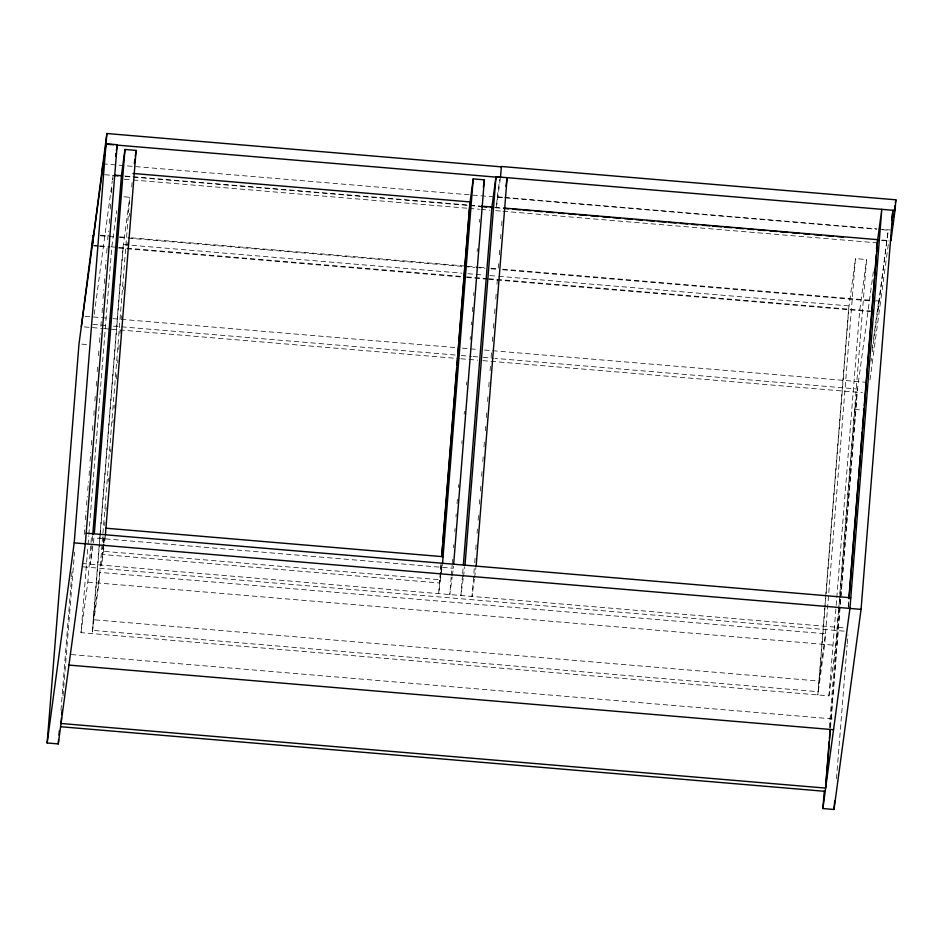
<?xml version="1.0" encoding="UTF-8"?>
<svg xmlns="http://www.w3.org/2000/svg" width="943" height="943" viewBox="0 0 943 943"><rect width="100%" height="100%" fill="white"/><g stroke="black" fill="none" stroke-linecap="round" stroke-linejoin="round"><path stroke-width="0.71" stroke-dasharray="4.71 3.54" d="M60.965 710.173L71.503 578.118M71.621 576.656L72.092 570.786M63.051 695.91L74.532 552.115M84.21 534.469L84.917 525.675M85.389 519.805L86.084 511.012M86.556 505.153L87.251 496.36M87.723 490.49L88.43 481.696M89.102 475.531L89.597 467.044M90.068 461.174L90.764 452.381M91.353 445.049L91.931 437.729M92.52 430.397L93.109 423.065M93.899 415.439L94.276 408.402M94.866 401.081L95.443 393.75M96.233 386.111L96.61 379.086M97.2 371.766L97.789 364.434M98.485 355.641L99.074 348.309M99.545 342.439L100.241 333.645M100.83 326.325L101.408 318.993M102.08 312.828L102.587 304.33M103.046 298.471L103.754 289.678M104.425 283.513L104.921 275.014M105.392 269.156L106.087 260.362M106.677 253.03L107.266 245.699M107.726 239.84L108.433 231.035M109.223 223.408L109.6 216.383M110.19 209.051L110.767 201.719M111.474 192.926L111.946 187.068M112.736 179.429L113.077 175.033L112.476 179.524M838.586 610.133L835.781 645.342L828.944 695.875L81.015 632.659L87.923 546.115M88.041 544.653L88.736 535.848M88.854 534.375L111.804 246.877L116.684 210.772M81.015 632.659L87.852 582.126L91.471 536.65M92.638 536.343L90.422 564.185L93.97 537.911L453.335 568.287L453.571 565.352M99.864 536.791L92.131 633.602L98.968 583.069L129.757 197.276L122.802 196.686M99.982 535.318L122.932 247.809L129.757 197.276M100.3 533.549L92.579 630.36L818.265 691.702L825.985 594.88M100.418 532.088L123.368 244.579L462.023 273.199M103.211 544.241L101.538 565.128L104.308 544.689M103.294 543.144L103.883 535.813M104.697 525.546L104.956 522.269M105.875 510.894L106.135 507.629M108.209 481.578L108.469 478.337M110.567 451.98L110.802 449.057M112.912 422.688L113.148 419.765M114.056 408.284L114.315 405.125M116.402 378.968L116.755 374.571M117.686 362.843L117.922 359.908M118.747 349.476L119.101 345.079M120.02 333.527L120.268 330.439M121.199 318.864L121.447 315.799M123.545 289.442L123.781 286.507M127.046 245.581L127.281 242.575M129.38 216.253L129.627 213.295M131.725 186.938L132.079 182.541M104.001 536.602L102.822 551.254L439.957 579.745L441.124 565.105M105.333 535.919L104.496 543.227M441.029 563.938L438.672 593.619L442.456 564.409M451.19 576.975L449.787 594.561L452.157 577.045M451.308 575.501L452.133 565.246M452.239 563.773L452.593 559.376M453.536 547.659L453.76 544.724M454.821 531.534L455.056 528.599M455.988 516.87L456.223 513.935M457.037 503.68L457.39 499.283M458.333 487.555L458.557 484.619M461.834 443.575L462.07 440.652M464.18 414.26L464.416 411.325M466.514 384.944L466.75 382.009M470.144 339.504L470.38 336.568M471.311 324.852L471.547 321.917M472.372 311.65L472.714 307.253M473.657 295.524L473.893 292.601M477.158 251.557L477.394 248.622M479.504 222.242L479.739 219.306M462.541 574.982L460.915 595.505L463.249 578.177M462.659 573.509L463.131 567.651M474.258 568.594L472.03 596.436L474.376 579.108M474.718 562.723L475.072 558.327M475.779 549.533L476.239 543.675M477.064 533.408L477.417 529.011M478.113 520.218L478.584 514.348M479.398 504.092L479.751 499.696M480.459 490.902L480.918 485.032M481.625 476.239L482.097 470.38M482.792 461.587L483.264 455.717M483.959 446.923L484.431 441.065M485.256 430.798L485.598 426.401M486.305 417.608L486.777 411.749M487.59 401.482L488.061 395.624M488.757 386.83L489.228 380.96M490.054 370.705L490.395 366.308M491.103 357.503L491.574 351.645M492.387 341.39L492.741 336.993M493.437 328.188L493.908 322.329M494.615 313.536L495.075 307.666M495.782 298.872L496.254 293.014M496.949 284.22L497.421 278.35M498.234 268.095L498.588 263.698M499.295 254.905L499.755 249.035M500.58 238.779L500.933 234.383M501.629 225.589L502.1 219.719M824.736 608.388L817.829 694.932L824.654 644.399L855.442 258.606L866.57 259.549L838.704 608.659M824.854 606.915L825.549 598.121M825.667 596.648L848.617 309.151L855.442 258.606M826.103 593.418L849.054 305.909L498.67 276.299M828.944 695.875L836.677 599.053M836.795 597.591L859.733 310.082L866.57 259.549M829.321 727.843L854.735 409.451L873.359 271.69M830.359 726.782L840.555 599.135M840.673 597.662L857.057 392.253M830.453 727.949L857.505 389.023L495.004 358.375M848.24 606.42L848.712 600.561M848.335 607.587L848.676 603.19M836.465 778.67L847.12 645.153M847.238 643.68L847.946 634.887M882.353 229.727L888.223 230.222L872.263 352.623M877.803 311.614L888.223 230.222M94.241 314.384L112.276 180.973M103.777 544.264L102.386 554.484L439.521 582.974L440.9 572.755M103.966 542.803L104.756 536.968M441.1 571.293L442.078 563.997M497.232 197.181L499.625 179.465M500.332 178.557L496.383 207.814L497.279 196.792L503.149 197.287M452.357 575.584L453.335 568.287M463.449 576.727L464.816 566.625M474.565 577.67L475.932 567.568M872.334 347.755L872.723 344.867M873.501 339.091L878.581 301.56L872.711 301.065M871.096 361.287L871.485 358.399M869.976 379.946L888.801 240.724M504.611 197.417L877.084 228.89M878.558 229.019L890.286 230.009M102.752 163.834L876.483 229.232M124.818 176.035L479.975 206.046M494.651 207.283L502.301 207.931M882.106 240.029L889.438 240.654M104.838 174.726L113.655 175.469M125.372 176.459L468.518 205.468M469.979 205.586L480.246 206.458M495.37 207.731L502.713 208.356M881.505 240.371L887.375 240.866M124.382 179.264L131.725 179.889M133.187 180.007L467.799 208.285M469.272 208.415L479.539 209.275M481.013 209.405L489.818 210.148M495.688 210.643L501.558 211.138M503.02 211.267L875.788 242.764M100.536 235.208L110.814 236.08M119.62 236.823L129.898 237.683M131.36 237.813L466.101 266.103M467.575 266.232L477.853 267.093M479.315 267.223L485.185 267.718M491.067 268.213L496.937 268.708M502.808 269.203L874.255 300.593M875.717 300.723L878.652 300.97M100.453 235.797L107.797 236.41M109.258 236.54L113.667 236.905M119.537 237.4L126.881 238.025M128.342 238.155L463.084 266.445M464.557 266.563L474.836 267.435M476.298 267.553L485.115 268.307M490.985 268.802L496.855 269.297M502.725 269.792L871.238 300.935M467.881 273.694L484.007 275.061M489.877 275.556L497.197 276.169M93.805 245.357L98.213 245.722M99.687 245.852L109.954 246.712M111.427 246.842L117.368 247.349M118.759 247.467L465.253 276.747M466.726 276.865L487.967 278.668M488.745 278.727L870.472 310.99M93.734 245.934L98.131 246.312M99.604 246.441L109.883 247.302M118.688 248.044L465.17 277.336M466.644 277.454L487.201 279.199M488.663 279.317L870.389 311.579M85.118 316.27L111.545 318.51M113.007 318.628L456.565 347.672M462.435 348.167L478.584 349.535M484.454 350.03L864.707 382.163M92.885 324.392L107.561 325.641M113.431 326.137L459.783 355.405M461.257 355.523L471.524 356.395M472.997 356.525L481.802 357.267M483.264 357.385L493.543 358.257M84.269 326.915L103.353 328.529M104.19 328.624L110.696 329.154M111.533 329.248L459.347 358.635M460.809 358.764L477.736 360.167M482.828 360.627L862.397 392.677M81.782 344.124L88.736 344.714M854.735 409.451L864.472 410.276M82.076 563.478L845.223 627.979M83.114 566.837L844.787 631.209M87.852 582.126L835.781 645.342M71.244 654.572L832.928 718.943M99.817 572.425L93.428 619.728L819.113 681.058L825.502 633.755L99.817 572.425"/><path stroke-width="1.41" d="M47.15 742.978L79 343.889L106.064 143.772L117.18 144.715L85.33 543.805L58.277 743.921L47.15 742.978L74.202 542.862L106.854 133.517L501.322 166.852M81.334 326.667L93.109 235.172L92.261 245.817M92.343 245.227L106.854 133.517M101.903 174.479L102.752 163.834M58.277 743.921L58.619 739.524M58.973 735.116L59.326 730.719M61.507 717.611L61.036 723.481L825.644 788.1L830.335 729.422M61.743 714.676L62.085 710.279M92.756 534.87L121.423 175.74L124.971 149.465L136.098 150.408L105.416 534.858M94.324 533.514L124.971 149.465M441.819 554.048L442.55 544.901M442.762 542.319L456.695 367.723M456.919 364.953L458.569 344.289M458.793 341.496L469.673 205.173L473.221 178.899L484.348 179.83L453.689 563.89M441.819 556.311L470.109 201.943L132.987 173.453M442.538 563.348L473.221 178.899M463.367 564.716L491.916 207.059L496.006 176.73L895.001 210.454L895.85 199.81L501.381 166.475L500.474 177.496L116.272 145.033M465.005 565.175L496.006 176.73M476.132 566.118L507.134 177.673L505.967 186.337M891.548 220.426L892.915 210.277L861.065 609.367L834.001 809.483L822.885 808.54L824.288 790.941M825.915 782.537L829.192 741.457M829.427 738.522L830.135 729.717M848.948 597.626L858.425 478.891M858.66 475.956L860.299 455.434M860.523 452.51L862.161 431.988M862.397 429.053L864.036 408.531M864.271 405.596L874.444 278.067M874.68 275.144L876.318 254.622M876.554 251.687L877.261 242.893M849.03 598.793L877.697 239.663L503.456 208.026M834.001 809.483L834.708 800.678M891.324 235.455L890.899 240.771L895.001 210.454M115.612 156.314L116.001 153.414M116.402 150.515L117.18 144.715M134.319 163.54L134.908 159.167M135.309 156.243L136.098 150.408M483.358 187.138L484.348 179.83M876.495 248.492L881.799 209.334L849.938 608.424L822.885 808.54M891.748 230.127L892.137 227.239M892.526 224.351L892.927 221.464M893.504 217.138L893.893 214.25M894.483 209.924L895.072 205.586M895.461 202.698L895.85 199.81M106.005 144.161L113.337 144.774M114.551 175.162L121.883 175.775M481.449 206.163L493.189 207.165M115.105 175.598L118.052 175.846M480.694 206.493L486.564 206.988M490.513 207.319L493.448 207.566M504.187 208.474L508.583 208.851M512.992 209.228L520.336 209.841M523.271 210.089L530.614 210.713M535.011 211.091L542.355 211.703M546.763 212.081L554.107 212.694M558.504 213.071L564.374 213.566M568.782 213.943L576.126 214.556M579.061 214.804L586.405 215.428M590.801 215.806L598.145 216.418M602.553 216.796L609.885 217.409M612.832 217.656L620.164 218.281M624.572 218.658L631.916 219.271M636.313 219.648L642.195 220.143M646.592 220.521L653.935 221.133M658.344 221.511L665.675 222.124M668.622 222.371L675.954 222.996M680.363 223.373L687.706 223.986M692.103 224.363L697.985 224.858M702.382 225.236L709.725 225.848M712.66 226.096L721.466 226.839M724.413 227.086L731.744 227.711M736.153 228.088L743.497 228.701M747.893 229.078L753.775 229.573M758.172 229.951L765.516 230.563M769.924 230.941L777.256 231.554M780.203 231.801L787.535 232.426M791.943 232.803L799.287 233.416M803.684 233.793L809.565 234.288M813.962 234.666L821.306 235.278M825.714 235.656L833.046 236.269M837.455 236.646L843.325 237.141M105.946 528.21L443.069 556.7M86.178 533.16L850.786 597.779M74.202 542.862L861.065 609.367M68.933 665.086L833.541 729.705M60.6 726.723L825.208 791.342"/></g></svg>
